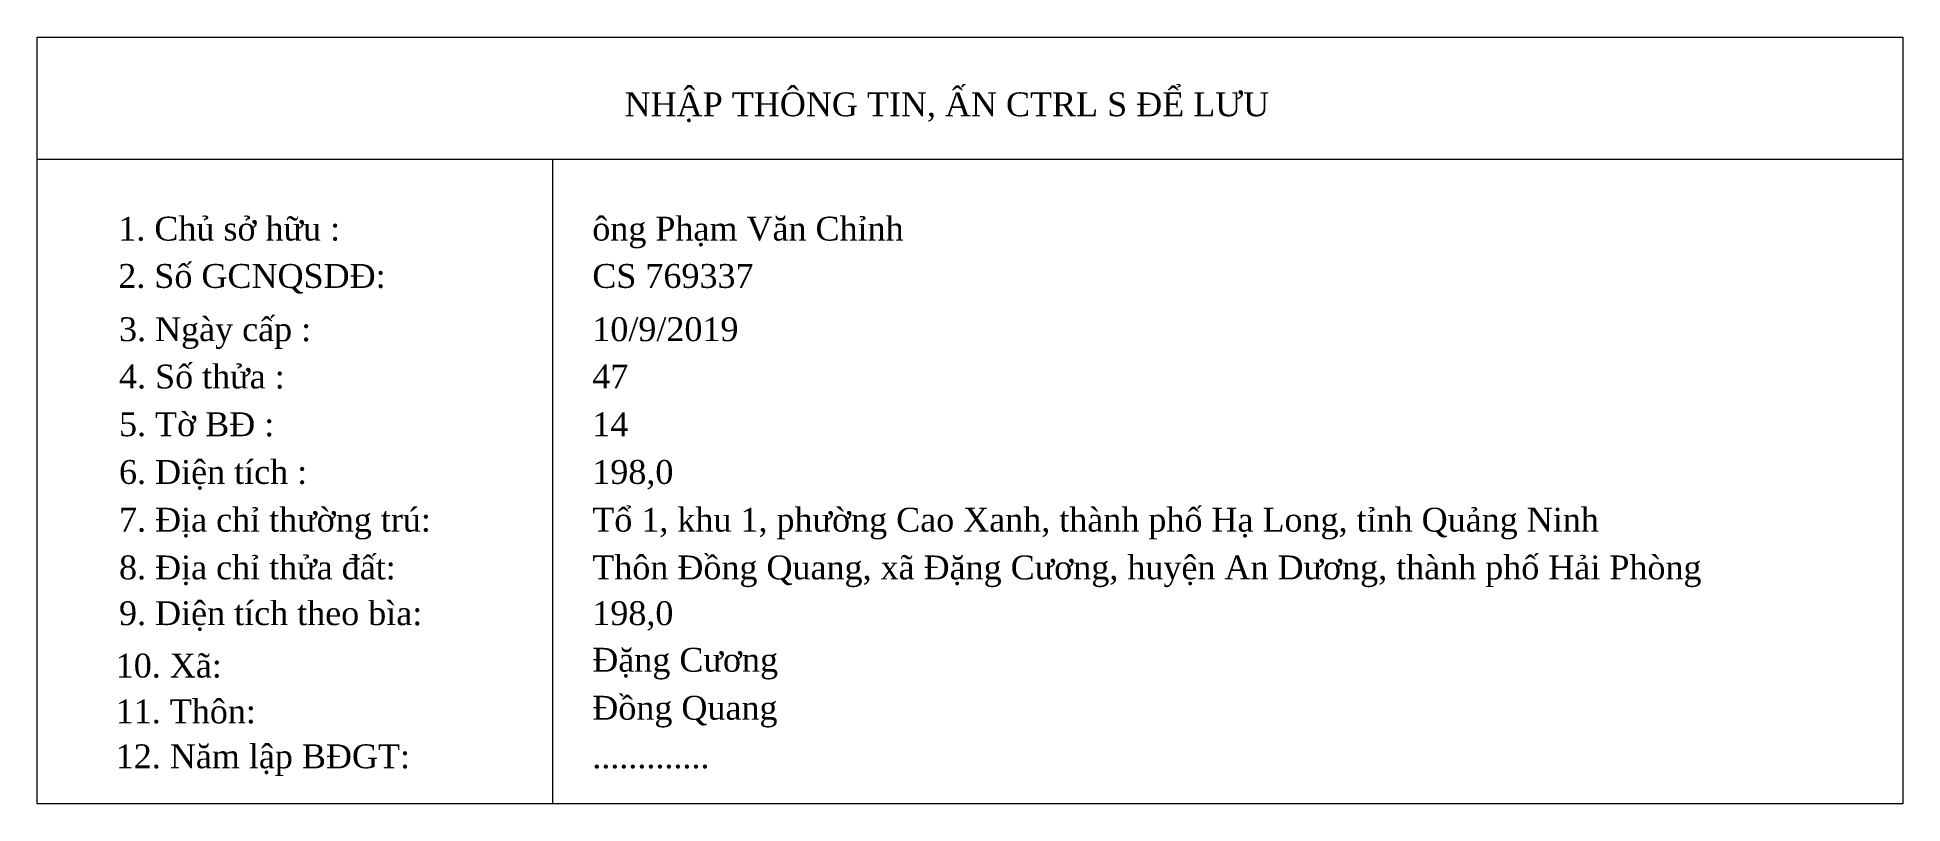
# Model space of a CAD drawing. Header units: metres. Extents: x 588506 to 588706, y 2305520 to 2305845.
# Drawn here: x 588549.5 to 588705.8, y 2305780.8 to 2305845.1 of the extents above.
import ezdxf
from ezdxf.enums import TextEntityAlignment as Align

# ---------------------------------------------------------------- set-up
doc = ezdxf.new("R2010")
doc.units = ezdxf.units.M
doc.header["$LTSCALE"] = 0.2
doc.styles.add('TNRM', font='times.ttf')

msp = doc.modelspace()

# ---------------------------------------------------------------- linework, layer by layer
at = {"color": 8, "linetype": 'Continuous', "lineweight": 0}
for p, q in [((588549.475, 2305834.87), (588705.836, 2305834.87)), ((588592.674, 2305780.844), (588592.674, 2305834.87))]:
    msp.add_line(p, q, dxfattribs=at)
msp.add_lwpolyline([(588549.475, 2305845.079), (588705.836, 2305845.079), (588705.836, 2305780.844), (588549.475, 2305780.844)], close=True, dxfattribs=at)

# ---------------------------------------------------------------- texts
at = {"color": 7, "linetype": 'ByBlock', "lineweight": 0, "style": 'TNRM'}
msp.add_text('NHẬP THÔNG TIN, ẤN CTRL S ĐỂ LƯU', height=2, dxfattribs=at).set_placement((588598.706, 2305839.462), align=Align.MIDDLE_LEFT)
at = {"color": 2, "linetype": 'Continuous', "lineweight": 0, "style": 'TNRM'}
for s, p in [('1. Chủ sở hữu :', (588556.266, 2305828.043)), ('2. Số GCNQSDĐ:', (588556.266, 2305824.077)), ('3. Ngày cấp :', (588556.325, 2305819.613)), ('4. Số thửa :', (588556.325, 2305815.647)), ('5. Tờ BĐ :', (588556.325, 2305811.647)), ('6. Diện tích :', (588556.325, 2305807.647)), ('7. Địa chỉ thường trú: ', (588556.325, 2305803.647)), ('8. Địa chỉ thửa đất: ', (588556.325, 2305799.647)), ('9. Diện tích theo bìa:', (588556.325, 2305795.811)), ('10. Xã: ', (588556.05, 2305791.419)), ('11. Thôn:', (588556.05, 2305787.583)), ('12. Năm lập BĐGT:', (588556.05, 2305783.816))]:
    msp.add_text(s, height=2, dxfattribs=at).set_placement(p)
at = {"color": 3, "linetype": 'Continuous', "lineweight": 0, "style": 'TNRM'}
for s, p in [('ông Phạm Văn Chỉnh', (588595.997, 2305828.043)), ('CS 769337', (588595.997, 2305824.077)), ('10/9/2019', (588595.997, 2305819.613)), ('47', (588595.997, 2305815.647)), ('14', (588595.997, 2305811.647)), ('198,0', (588595.997, 2305807.647)), ('Tổ 1, khu 1, phường Cao Xanh, thành phố Hạ Long, tỉnh Quảng Ninh', (588595.997, 2305803.647)), ('Thôn Đồng Quang, xã Đặng Cương, huyện An Dương, thành phố Hải Phòng', (588595.997, 2305799.647)), ('198,0', (588595.997, 2305795.811)), ('Đặng Cương', (588595.997, 2305791.908)), ('Đồng Quang', (588595.997, 2305787.885)), ('.............', (588595.997, 2305783.816))]:
    msp.add_text(s, height=2, dxfattribs=at).set_placement(p)

doc.saveas('drawing.dxf')
